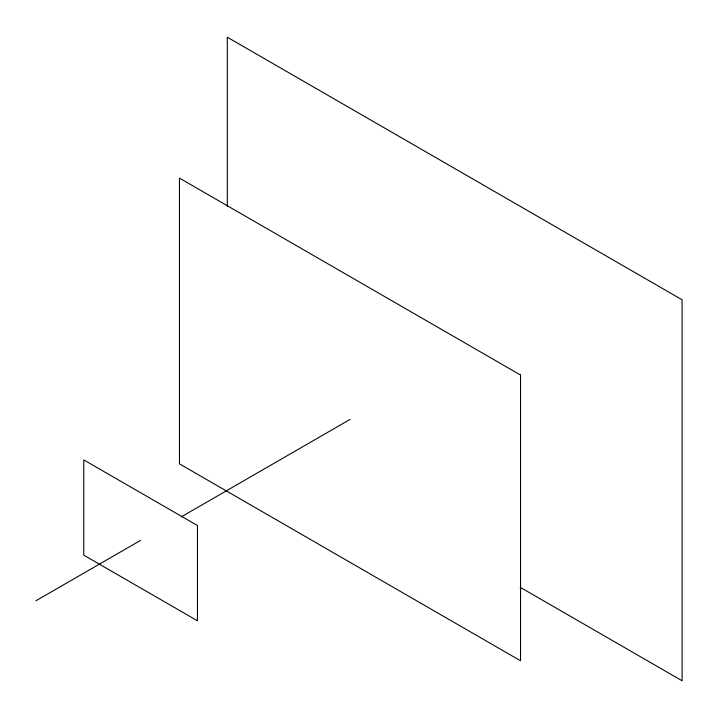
<?xml version="1.0" encoding="UTF-8"?>
<svg xmlns="http://www.w3.org/2000/svg" width="718" height="718" viewBox="0 0 718 718"><rect width="100%" height="100%" fill="white"/><g stroke="black" fill="none" stroke-linecap="round" stroke-linejoin="round"><path stroke-width="1.08" d="M35.9 600.795L140.602 540.349M181.322 516.843L350.007 419.447M520.164 587.288L682.1 680.781L682.1 299.792L227.31 37.219L227.31 206.425M520.55 375.038L179.464 178.118L179.464 463.855L520.55 660.784L520.55 375.038M197.45 525.54L83.755 459.906L83.755 555.149L197.45 620.792L197.45 525.54"/></g></svg>
